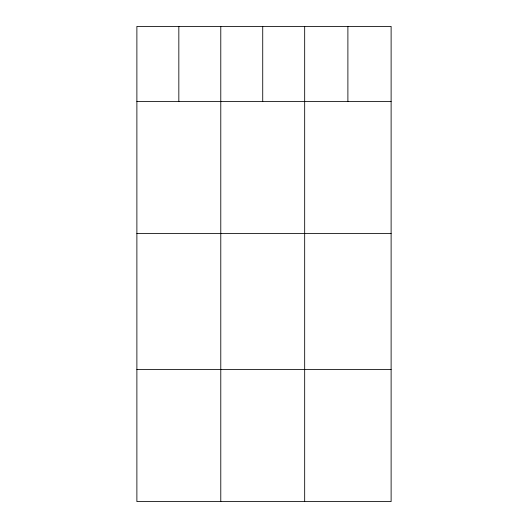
<?xml version="1.0" encoding="UTF-8"?>
<svg xmlns="http://www.w3.org/2000/svg" width="528" height="528" viewBox="0 0 528 528"><rect width="100%" height="100%" fill="white"/><g stroke="black" fill="none" stroke-linecap="round" stroke-linejoin="round"><path stroke-width="0.79" d="M391.116 101.554L391.116 501.6L136.884 501.6L136.884 26.4L391.116 26.4L391.116 101.554L136.884 101.554M136.884 233.567L391.116 233.567M136.884 369.587L391.116 369.587M347.893 26.4L347.893 101.554M304.676 26.4L304.676 501.6M262.726 26.4L262.726 101.554M220.783 26.4L220.783 501.6M178.834 26.4L178.834 101.554"/></g></svg>
